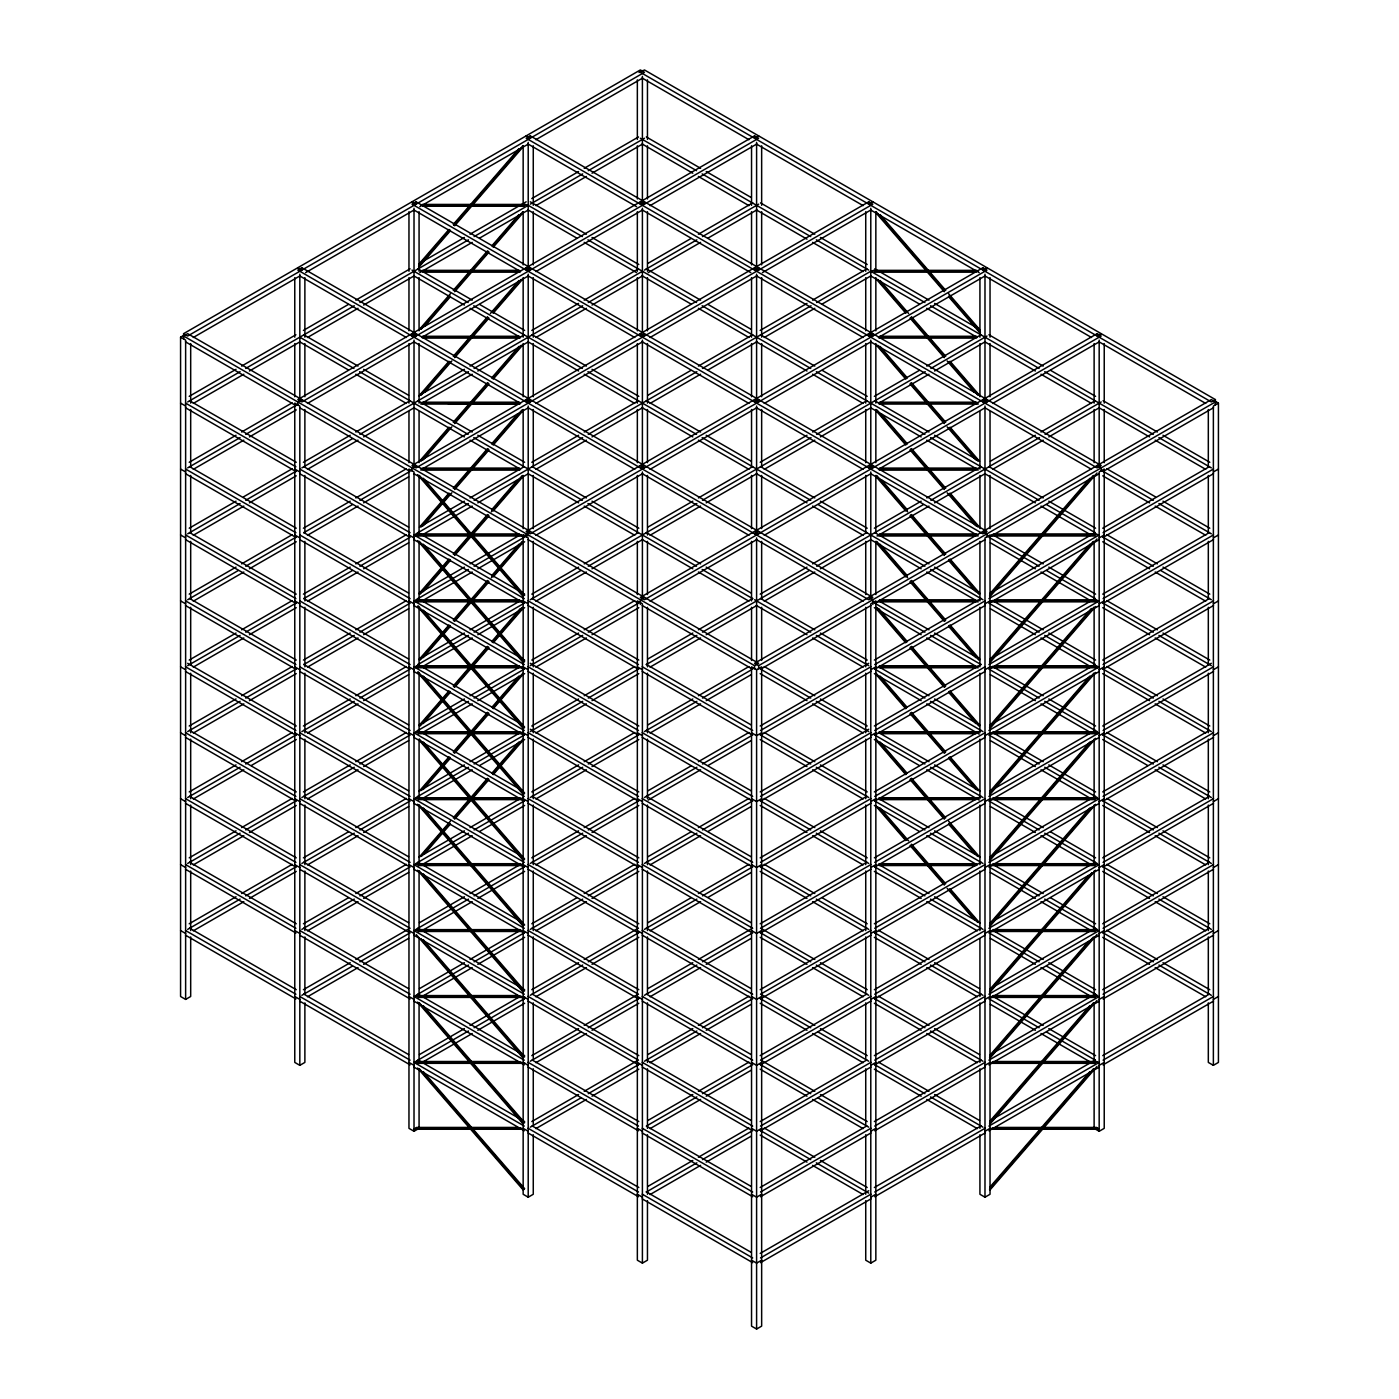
<?xml version="1.0" encoding="UTF-8"?>
<svg xmlns="http://www.w3.org/2000/svg" width="1399" height="1399" viewBox="0 0 1399 1399"><rect width="100%" height="100%" fill="white"/><g stroke="black" fill="none" stroke-linecap="round" stroke-linejoin="round"><path stroke-width="1.5" d="M419.018 264.009L448.992 229.401M453.276 224.452L518.942 148.644M420.889 263.117L449.429 230.153M453.713 225.222L517.945 151.04M418.563 266.23L449.971 229.961M454.255 225.029L522.771 145.898M419.018 266.982L450.408 230.73M454.692 225.781L523.209 146.668M419.018 329.937L450.426 293.685M453.276 290.38L487.534 250.823M491.818 245.892L518.942 214.572M420.889 329.045L449.429 296.081M455.147 289.488L486.555 253.236M493.69 245L519.379 215.324M421.431 328.852L449.971 295.888M454.255 290.957L488.513 251.4M492.798 246.451L522.771 211.844M424.719 326.317L450.408 296.658M454.692 291.709L488.951 252.152M493.235 247.203L523.209 212.596M419.018 395.865L448.992 361.257M453.276 356.308L487.534 316.751M490.384 313.463L518.942 280.5M420.889 394.99L448.012 363.67M455.147 355.433L487.971 317.521M492.256 312.572L519.379 281.251M421.431 394.78L449.971 361.816M454.255 356.885L487.079 318.972M492.798 312.379L521.337 279.415M424.719 392.245L451.842 360.942M454.692 357.637L488.951 318.08M493.235 313.131L523.209 278.523M420.452 460.149L448.992 427.185M453.276 422.236L487.534 382.679M491.818 377.747L518.942 346.427M420.889 460.918L448.012 429.598M455.147 421.361L469.417 404.871M472.267 401.583L487.971 383.448M492.256 378.499L520.795 345.536M421.431 460.726L449.971 427.762M454.255 422.813L488.513 383.256M492.798 378.307L521.337 345.343M423.285 459.834L451.842 426.87M454.692 423.565L488.951 384.008M493.235 379.059L523.209 344.451M420.452 526.076L448.992 493.113M453.276 488.181L487.534 448.624M491.818 443.675L517.508 413.999M420.889 526.846L449.429 493.882M455.147 487.289L487.971 449.376M492.256 444.427L522.229 409.82M421.431 526.654L449.971 493.69M454.255 488.741L488.513 449.184M492.798 444.235L521.337 411.271M423.285 525.762L451.842 492.798M454.692 489.493L488.951 449.936M493.235 444.987L523.209 410.379M419.018 593.666L448.992 559.04M453.276 554.109L487.534 514.552M491.818 509.603L517.508 479.927M420.889 592.774L449.429 559.81M455.147 553.217L469.417 536.726M472.267 533.439L487.971 515.304M492.256 510.355L522.229 475.747M419.997 594.225L449.971 559.617M454.255 554.669L488.513 515.112M491.364 511.807L522.771 475.555M423.285 591.69L450.408 560.369M454.692 555.42L488.951 515.864M493.235 510.932L523.209 476.307M419.018 659.594L448.992 624.968M453.276 620.037L487.534 580.48M491.818 575.531L518.942 544.211M420.889 658.702L449.429 625.738M453.713 620.789L469.417 602.654M472.267 599.367L486.555 582.876M492.256 576.283L522.229 541.675M419.997 660.153L449.971 625.545M454.255 620.596L488.513 581.04M491.364 577.752L522.771 541.483M423.285 657.617L450.408 626.297M454.692 621.348L488.951 581.792M493.235 576.86L523.209 542.235M419.018 725.521L448.992 690.914M453.276 685.965L487.534 646.408M491.818 641.459L520.358 608.495M420.889 724.63L449.429 691.666M453.713 686.717L469.417 668.582M472.267 665.294L486.555 648.804M492.256 642.211L516.528 614.196M519.379 610.908L522.229 607.603M419.997 726.081L449.971 691.473M454.255 686.524L488.513 646.968M492.798 642.019L522.771 607.411M423.285 723.545L450.408 692.225M454.692 687.276L488.951 647.72M493.235 642.788L523.209 608.163M419.018 791.449L448.992 756.842M453.276 751.893L487.534 712.336M491.818 707.387L518.942 676.067M420.889 790.557L449.429 757.593M453.713 752.645L469.417 734.51M472.267 731.222L486.555 714.732M493.69 706.495L517.945 678.48M421.431 790.365L449.971 757.401M454.255 752.452L488.513 712.895M492.798 707.946L522.771 673.339M423.285 789.473L450.408 758.153M454.692 753.222L488.951 713.665M493.235 708.716L523.209 674.091M419.018 857.377L450.426 821.108M453.276 817.82L487.534 778.264M491.818 773.315L518.942 741.995M420.889 856.485L449.429 823.521M455.147 816.929L486.555 780.677M493.69 772.423L519.379 742.764M421.431 856.293L449.971 823.329M454.255 818.38L488.513 778.823M492.798 773.892L522.771 739.267M424.719 853.757L450.408 824.081M454.692 819.149L488.951 779.593M493.235 774.644L523.209 740.036M989.985 593.648L1089.908 478.283M991.856 592.774L1093.196 475.747M989.53 595.869L1093.738 475.555M989.967 596.621L1097.026 473.002M989.985 659.576L1089.908 544.211M991.856 658.702L1093.196 541.675M989.53 661.797L1093.738 541.483M989.967 662.549L1097.026 538.947M989.985 725.521L1091.325 608.495M991.856 724.63L1087.478 614.196M989.53 727.725L1093.738 607.411M989.967 728.477L1095.592 606.519M989.985 791.449L1089.908 676.067M991.856 790.557L1088.912 678.48M989.53 793.653L1093.738 673.339M989.967 794.422L1095.592 672.447M989.985 857.377L1089.908 741.995M991.856 856.485L1090.346 742.747M989.53 859.581L1092.304 740.91M989.967 860.35L1095.592 738.375M989.985 923.305L1089.908 807.923M991.856 922.413L1090.346 808.692M989.53 925.508L1092.304 806.838M989.967 926.278L1095.592 804.303M989.985 989.233L1088.474 875.512M991.856 988.341L1091.762 872.959M989.53 991.436L1092.304 872.766M989.967 992.206L1095.592 870.23M989.985 1055.161L1088.474 941.44M991.856 1054.269L1093.196 937.243M989.53 1057.382L1092.304 938.694M989.967 1058.134L1097.026 934.515M989.985 1121.089L1089.908 1005.706M991.856 1120.197L1093.196 1003.17M989.53 1123.31L1093.738 1002.978M989.967 1124.062L1097.026 1000.442M989.985 1187.017L1089.908 1071.651M991.856 1186.125L1087.478 1075.691M1090.346 1072.403L1093.196 1069.098M989.53 1189.237L1093.738 1068.906M989.967 1189.989L1097.026 1066.37M183.601 333.662L640.357 69.95L644.449 72.311L187.676 336.022L183.601 333.662L183.601 339.153M190.684 936.945L190.684 996.49L185.63 999.411L180.576 996.49L180.576 337.194L183.951 335.253M639.028 72.503L642.403 70.562M193.289 337.491L299.998 275.883M305.612 272.63L414.191 209.955M419.805 206.702L528.385 144.027M535.869 139.708L642.578 78.099M189.215 396.354L236.011 369.336M241.625 366.083L295.923 334.746M303.408 330.426L348.334 304.475M355.818 300.155L410.099 268.818M419.473 263.414L464.398 237.48M470.012 234.228L526.164 201.806M531.795 198.571L578.591 171.552M584.205 168.3L638.486 136.962M187.676 401.95L240.086 371.679M245.699 368.444L354.279 305.751M359.893 302.516L468.473 239.824M474.086 236.588L528.385 205.251M530.256 204.167L582.666 173.896M588.279 170.661L644.449 138.239M193.289 403.419L243.828 374.233M249.442 370.997L299.998 341.811M307.483 337.491L358.022 308.305M363.635 305.069L414.191 275.883M419.805 272.63L472.215 242.377M479.7 238.057L528.385 209.955M535.869 205.636L586.408 176.449M592.022 173.214L642.578 144.027M189.215 462.282L236.011 435.264M241.625 432.011L292.164 402.842M301.869 399.589L297.795 401.95L297.795 405.08M411.988 336.022L416.063 333.662M526.164 270.094L530.256 267.734M640.357 204.167L644.449 201.806M754.551 138.239L758.643 135.878M187.676 467.878L240.086 437.607M245.699 434.372L296.256 405.185M193.289 469.347L243.828 440.16M249.442 436.925L296.256 409.907M307.483 403.419L414.191 341.811M421.676 337.491L528.385 275.883M535.869 271.563L642.578 209.955M650.063 205.636L756.772 144.027M189.215 528.21L236.011 501.192M243.496 496.872L292.164 468.77M303.408 462.282L350.205 435.264M355.818 432.011L410.099 400.674M419.473 395.27L464.398 369.336M470.012 366.083L524.293 334.746M531.795 330.426L578.591 303.408M584.205 300.155L638.486 268.818M647.859 263.414L690.914 238.547M698.398 234.228L752.679 202.89M187.676 533.806L240.086 503.535M245.699 500.3L296.256 471.113M301.869 467.878L352.408 438.691M359.893 434.372L468.473 371.679M474.086 368.444L582.666 305.751M588.279 302.516L642.578 271.179M644.449 270.094L696.859 239.824M702.473 236.588L758.643 204.167M193.289 535.275L243.828 506.088M249.442 502.853L296.256 475.835M307.483 469.347L358.022 440.16M363.635 436.925L414.191 407.739M421.676 403.419L472.215 374.233M477.828 370.997L528.385 341.811M535.869 337.491L586.408 308.305M592.022 305.069L642.578 275.883M648.192 272.63L700.602 242.377M708.086 238.057L756.772 209.955M189.215 594.138L236.011 567.12M241.625 563.884L292.164 534.698M303.408 528.21L350.205 501.192M355.818 497.939L406.357 468.77M416.063 465.517L411.988 467.878L411.988 471.008M526.164 401.95L530.256 399.589M640.357 336.022L644.449 333.662M754.551 270.094L758.643 267.734M868.744 204.167L872.836 201.806M187.676 599.734L238.215 570.547M245.699 566.228L296.256 537.041M303.74 532.722L352.408 504.619M359.893 500.3L408.578 472.197M193.289 601.203L243.828 572.016M249.442 568.781L296.256 541.763M307.483 535.275L358.022 506.088M363.635 502.853L408.578 476.902M421.676 469.347L528.385 407.739M535.869 403.419L642.578 341.811M650.063 337.491L756.772 275.883M762.385 272.63L870.947 209.955M189.215 660.066L236.011 633.048M241.625 629.812L292.164 600.626M303.408 594.138L350.205 567.12M355.818 563.867L406.357 534.698M419.473 527.126L464.398 501.192M470.012 497.939L524.293 466.601M531.795 462.282L578.591 435.264M584.205 432.029L638.486 400.674M647.859 395.27L690.914 370.403M698.398 366.083L752.679 334.746M760.182 330.426L806.978 303.408M812.592 300.155L866.873 268.818M187.676 665.662L240.086 635.408M245.699 632.156L296.256 602.986M303.74 598.65L352.408 570.547M359.893 566.228L408.578 538.125M416.063 533.806L468.473 503.535M474.086 500.3L582.666 437.607M588.279 434.372L696.859 371.679M702.473 368.444L811.053 305.751M816.666 302.516L870.947 271.179M193.289 667.131L243.828 637.944M249.442 634.709L296.256 607.691M307.483 601.203L358.022 572.016M363.635 568.781L408.578 542.847M421.676 535.275L472.215 506.088M477.828 502.853L528.385 473.666M535.869 469.347L586.408 440.16M592.022 436.925L642.578 407.739M650.063 403.419L700.602 374.233M708.086 369.913L756.772 341.811M764.256 337.491L814.795 308.305M822.28 303.985L870.947 275.883M189.215 725.994L236.011 698.975M241.625 695.74L292.164 666.554M303.408 660.066L350.205 633.048M355.818 629.812L406.357 600.626M419.473 593.054L464.398 567.12M470.012 563.867L520.55 534.698M530.256 531.445L526.164 533.806L526.164 536.936M640.357 467.878L644.449 465.517M754.551 401.95L758.643 399.589M868.744 336.022L872.836 333.662M982.937 270.094L987.012 267.734M187.676 731.59L240.086 701.336M245.699 698.084L296.256 668.914M303.74 664.577L354.279 635.408M359.893 632.156L408.578 604.053M416.063 599.734L468.473 569.463M474.086 566.228L524.642 537.041M193.289 733.059L243.828 703.872M249.442 700.637L296.256 673.619M307.483 667.131L358.022 637.944M363.635 634.709L408.578 608.775M421.676 601.203L472.215 572.016M477.828 568.781L524.642 541.763M535.869 535.275L642.578 473.666M650.063 469.347L756.772 407.739M764.256 403.419L870.947 341.811M878.45 337.491L985.141 275.883M189.215 791.921L236.011 764.903M241.625 761.668L292.164 732.481M303.408 725.994L350.205 698.975M355.818 695.74L406.357 666.554M419.473 658.981L464.398 633.048M470.012 629.812L520.55 600.626M531.795 594.138L578.591 567.12M584.205 563.884L638.486 532.529M647.859 527.126L692.785 501.192M698.398 497.939L752.679 466.601M760.182 462.282L806.978 435.264M812.592 432.011L866.873 400.674M874.358 396.354L919.3 370.403M926.785 366.083L981.066 334.746M187.676 797.517L240.086 767.264M245.699 764.011L296.256 734.842M301.869 731.59L354.279 701.336M359.893 698.084L408.578 669.981M417.934 664.577L468.473 635.408M474.086 632.156L524.642 602.969M530.256 599.734L580.795 570.547M588.279 566.228L696.859 503.535M702.473 500.3L811.053 437.607M816.666 434.372L925.246 371.679M930.86 368.444L987.012 336.022M193.289 798.986L243.828 769.817M251.33 765.48L296.256 739.546M307.483 733.059L358.022 703.872M363.635 700.637L408.578 674.703M421.676 667.131L472.215 637.944M477.828 634.709L524.642 607.691M535.869 601.203L586.408 572.016M592.022 568.781L642.578 539.594M650.063 535.275L700.602 506.088M706.215 502.853L756.772 473.666M764.256 469.347L814.795 440.16M820.409 436.925L870.947 407.739M878.45 403.419L928.988 374.233M934.602 370.997L985.141 341.811M189.215 857.849L236.011 830.831M241.625 827.596L292.164 798.409M303.408 791.921L350.205 764.903M355.818 761.668L406.357 732.481M419.473 724.909L464.398 698.975M470.012 695.74L520.55 666.554M531.795 660.066L578.591 633.048M584.205 629.812L634.744 600.626M644.449 597.373L640.357 599.734L640.357 604.438M754.551 533.806L758.643 531.445M868.744 467.878L872.836 465.517M982.937 401.95L987.012 399.589M1097.131 336.022L1101.205 333.662M187.676 863.445L240.086 833.192M245.699 829.939L296.256 800.77M301.869 797.517L354.279 767.264M359.893 764.011L408.578 735.909M416.063 731.59L468.473 701.336M474.086 698.084L524.642 668.914M530.256 665.662L582.666 635.391M588.279 632.156L638.818 602.969M193.289 864.914L243.828 835.745M249.442 832.492L296.256 805.474M307.483 798.986L358.022 769.8M363.635 766.565L408.578 740.631M423.547 731.974L472.215 703.872M477.828 700.637L524.642 673.619M535.869 667.131L586.408 637.944M592.022 634.709L638.818 607.691M650.063 601.203L756.772 539.594M764.256 535.275L870.947 473.666M878.45 469.347L985.141 407.739M992.643 403.419L1099.334 341.811M189.215 923.777L236.011 896.759M241.625 893.524L292.164 864.337M303.408 857.849L348.334 831.915M355.818 827.596L406.357 798.409M419.473 790.837L464.398 764.903M470.012 761.668L520.55 732.481M531.795 725.994L578.591 698.975M584.205 695.74L634.744 666.554M647.859 658.981L692.785 633.048M698.398 629.795L752.679 598.457M760.182 594.138L806.978 567.12M812.592 563.884L866.873 532.529M874.358 528.21L921.172 501.192M926.785 497.939L981.066 466.601M990.422 461.198L1035.365 435.264M1040.978 432.011L1095.26 400.674M187.676 929.373L240.086 899.12M245.699 895.885L296.256 866.698M301.869 863.445L354.279 833.192M359.893 829.939L408.578 801.854M416.063 797.517L468.473 767.264M474.086 764.011L524.642 734.842M530.256 731.59L582.666 701.336M588.279 698.084L638.818 668.897M646.321 664.577L696.859 635.391M702.473 632.156L809.182 570.547M816.666 566.228L923.375 504.619M930.86 500.3L1039.44 437.607M1045.053 434.372L1101.205 401.95M193.289 930.842L243.828 901.673M249.442 898.42L296.256 871.402M307.483 864.914L358.022 835.745M363.635 832.492L408.578 806.558M423.547 797.902L472.215 769.8M479.7 765.48L524.642 739.546M535.869 733.059L586.408 703.872M592.022 700.637L638.818 673.619M650.063 667.131L700.602 637.944M706.215 634.709L756.772 605.522M764.256 601.203L814.795 572.016M820.409 568.781L870.947 539.594M878.45 535.275L928.988 506.088M934.602 502.853L985.141 473.666M992.643 469.347L1043.182 440.16M1048.795 436.925L1099.334 407.739M303.408 923.777L348.334 897.843M355.818 893.524L406.357 864.337M419.473 856.783L464.398 830.831M470.012 827.596L518.679 799.494M531.795 791.921L578.591 764.903M584.205 761.668L634.744 732.481M647.859 724.909L692.785 698.975M698.398 695.74L748.937 666.554M754.551 665.662L758.643 663.301L187.676 333.662L183.601 336.022L754.551 665.662L754.551 668.792M1215.399 399.589L1211.324 401.95L640.357 72.311L644.449 69.95L1215.399 399.589L1215.399 405.08M301.869 929.373L354.279 899.12M359.893 895.885L408.578 867.782M416.063 863.445L468.473 833.192M474.086 829.939L524.642 800.77M530.256 797.517L582.666 767.264M588.279 764.011L638.818 734.842M644.449 731.59L696.859 701.336M702.473 698.084L751.141 669.981M758.643 665.662L1215.399 401.95L1211.324 399.589L754.551 663.301L758.643 665.662L758.643 668.792M756.597 669.754L761.651 666.833L761.651 1326.13L756.597 1329.05L751.543 1326.13L751.543 666.833L756.597 669.754L756.597 1329.05M1218.424 403.122L1213.37 406.042L1213.37 1065.339L1218.424 1062.418L1218.424 403.122L1215.049 401.181M307.483 930.842L358.022 901.673M363.635 898.42L408.578 872.486M423.547 863.83L472.215 835.728M479.7 831.408L524.642 805.474M535.869 798.986L586.408 769.8M592.022 766.565L638.818 739.546M650.063 733.059L700.602 703.872M706.215 700.637L751.141 674.703M760.514 669.282L870.947 605.522M874.707 603.354L985.141 539.594M988.901 537.426L1099.334 473.666M1103.077 471.498L1213.528 407.739M303.408 989.705L350.205 962.687M355.818 959.452L408.228 929.181M419.473 922.71L464.398 896.759M470.012 893.524L518.679 865.421M531.795 857.849L578.591 830.831M584.205 827.596L634.744 798.409M647.859 790.855L690.914 765.987M698.398 761.668L748.937 732.481M760.182 725.994L868.744 663.301M874.358 660.066L981.066 598.457M990.422 593.054L1095.26 532.529M1102.744 528.21L1209.453 466.601M301.869 995.319L352.408 966.132M359.893 961.812L408.578 933.71M416.063 929.373L468.473 899.12M474.086 895.867L524.642 866.698M530.256 863.445L582.666 833.192M588.279 829.939L638.818 800.77M644.449 797.517L696.859 767.264M702.473 764.011L751.141 735.909M760.514 730.505L870.947 666.746M874.707 664.577L985.141 600.818M988.901 598.65L1099.334 534.89M1103.077 532.722L1213.528 468.962M761.651 732.761L756.597 735.682L751.543 732.761M870.79 669.754L875.844 666.833M984.983 603.826L990.037 600.905M1099.177 537.898L1104.231 534.978M1213.37 471.97L1218.424 469.05M307.483 996.77L358.022 967.601M363.635 964.348L408.578 938.414M421.676 930.842L472.215 901.673M477.828 898.42L524.642 871.402M535.869 864.914L586.408 835.728M592.022 832.492L638.818 805.474M648.192 800.071L700.602 769.8M708.086 765.48L751.141 740.631M760.514 735.209L870.947 671.45M874.707 669.282L985.141 605.522M988.901 603.354L1099.334 539.594M1103.077 537.426L1213.528 473.666M419.473 988.638L464.398 962.687M470.012 959.452L520.55 930.265M531.795 923.777L576.72 897.843M584.205 893.524L634.744 864.337M647.859 856.783L690.914 831.915M698.398 827.596L748.937 798.409M760.182 791.921L868.744 729.229M874.358 725.994L981.066 664.385M990.422 658.981L1095.26 598.457M1102.744 594.138L1209.453 532.529M416.063 995.301L468.473 965.048M474.086 961.812L524.642 932.626M530.256 929.373L582.666 899.12M588.279 895.867L638.818 866.698M644.449 863.445L696.859 833.192M702.473 829.939L751.141 801.837M760.514 796.433L870.947 732.674M874.707 730.505L985.141 666.746M988.901 664.577L1099.334 600.818M1103.077 598.65L1213.528 534.89M299.823 1065.339L299.823 406.042L294.769 403.122L294.769 1062.418L299.823 1065.339L304.877 1062.418L304.877 1002.873M761.651 798.689L756.597 801.61L751.543 798.689M870.79 735.682L875.844 732.761M984.983 669.754L990.037 666.833M1099.177 603.826L1104.231 600.905M1213.37 537.898L1218.424 534.978M421.676 996.77L472.215 967.601M477.828 964.348L524.642 937.33M535.869 930.842L586.408 901.673M592.022 898.42L638.818 871.402M650.063 864.914L700.602 835.728M708.086 831.408L751.141 806.558M760.514 801.155L870.947 737.378M874.707 735.227L985.141 671.45M988.901 669.282L1099.334 605.522M1103.077 603.354L1213.528 539.594M419.473 1054.566L464.398 1028.615M470.012 1025.38L518.679 997.277M531.795 989.705L578.591 962.687M584.205 959.452L636.615 929.181M647.859 922.71L690.914 897.843M698.398 893.524L748.937 864.337M760.182 857.849L866.873 796.241M874.358 791.921L981.066 730.313M990.422 724.909L1095.26 664.385M1102.744 660.066L1209.453 598.457M416.063 1061.246L468.473 1030.976M474.086 1027.74L524.642 998.554M530.256 995.301L582.666 965.048M588.279 961.795L638.818 932.626M644.449 929.373L696.859 899.12M702.473 895.867L751.141 867.765M760.514 862.361L870.947 798.602M874.707 796.433L985.141 732.674M988.901 730.505L1099.334 666.746M1103.077 664.577L1213.528 600.818M761.651 864.617L756.597 867.537L751.543 864.617M870.79 801.61L875.844 798.689M984.983 735.682L990.037 732.761M1099.177 669.754L1104.231 666.833M1213.37 603.826L1218.424 600.905M421.676 1062.698L472.215 1033.529M477.828 1030.276L524.642 1003.258M535.869 996.77L586.408 967.601M592.022 964.348L638.818 937.33M650.063 930.842L700.602 901.656M708.086 897.336L751.141 872.486M760.514 867.083L870.947 803.306M874.707 801.155L985.141 737.378M988.901 735.227L1099.334 671.45M1103.077 669.299L1213.528 605.522M531.795 1055.633L578.591 1028.615M584.205 1025.38L636.615 995.109M647.859 988.638L692.785 962.687M698.398 959.452L750.808 929.181M760.182 923.777L866.873 862.169M874.358 857.849L981.066 796.241M990.422 790.837L1095.26 730.313M1102.744 725.994L1211.324 663.301M530.256 1061.229L580.795 1032.06M588.279 1027.74L638.818 998.554M644.449 995.301L696.859 965.048M702.473 961.795L751.141 933.71M760.514 928.289L870.947 864.53M874.707 862.361L985.141 798.602M988.901 796.433L1099.334 732.674M1103.077 730.505L1213.528 666.746M414.017 1131.266L414.017 471.97L408.963 469.05L408.963 1128.346L414.017 1131.266L419.07 1128.346L419.07 1068.801M761.651 930.562L756.597 933.483L751.543 930.562M870.79 867.537L875.844 864.634M984.983 801.61L990.037 798.689M1099.177 735.682L1104.231 732.761M1213.37 669.754L1218.424 666.833M535.869 1062.698L586.408 1033.529M592.022 1030.276L638.818 1003.258M650.063 996.77L700.602 967.601M706.215 964.348L751.141 938.414M760.514 933.011L870.947 869.234M874.707 867.083L985.141 803.306M988.901 801.155L1099.334 737.378M1103.077 735.227L1213.528 671.45M531.795 1121.578L578.591 1094.543M584.205 1091.307L636.615 1061.054M647.859 1054.566L692.785 1028.615M698.398 1025.38L748.937 996.193M760.182 989.705L866.873 928.097M874.358 923.777L981.066 862.169M990.422 856.783L1095.26 796.241M1102.744 791.921L1209.453 730.313M530.256 1127.174L580.795 1097.988M588.279 1093.668L638.818 1064.482M644.449 1061.229L696.859 1030.976M702.473 1027.74L751.141 999.638M760.514 994.234L870.947 930.457M874.707 928.289L985.141 864.53M988.901 862.361L1099.334 798.602M1103.077 796.433L1213.528 732.674M761.651 996.49L756.597 999.411L751.543 996.49M870.79 933.483L875.844 930.562M984.983 867.555L990.037 864.634M1099.177 801.627L1104.231 798.707M1213.37 735.682L1218.424 732.779M535.869 1128.626L586.408 1099.457M592.022 1096.204L638.818 1069.186M650.063 1062.698L700.602 1033.529M706.215 1030.276L751.141 1004.342M760.514 998.938L870.947 935.162M874.707 933.011L985.141 869.234M988.901 867.083L1099.334 803.306M1103.077 801.155L1213.528 737.378M647.859 1120.494L692.785 1094.543M698.398 1091.307L748.937 1062.121M760.182 1055.633L866.873 994.042M874.358 989.705L981.066 928.097M990.422 922.71L1095.26 862.169M1102.744 857.849L1209.453 796.241M696.859 1096.903L646.321 1126.09L751.141 1186.422M702.473 1093.668L751.141 1065.566M760.514 1060.162L870.947 996.385M874.707 994.234L985.141 930.457M988.901 928.306L1099.334 864.53M1103.077 862.379L1213.528 798.602M528.21 1197.194L528.21 537.898L523.156 534.978L523.156 1194.274L528.21 1197.194L533.264 1194.274L533.264 1134.729M761.651 1062.418L756.597 1065.339L751.543 1062.418M870.79 999.411L875.844 996.49M984.983 933.483L990.037 930.562M1099.177 867.555L1104.231 864.634M1213.37 801.627L1218.424 798.707M650.063 1128.626L700.602 1099.457M706.215 1096.204L751.141 1070.27M760.514 1064.866L870.947 1001.089M874.707 998.938L985.141 935.162M988.901 933.011L1099.334 869.234M1103.077 867.083L1213.528 803.306M647.859 1186.422L692.785 1160.471M698.398 1157.235L748.937 1128.049M760.182 1121.578L866.873 1059.97M874.358 1055.633L981.066 994.042M990.422 988.638L1095.26 928.114M1102.744 923.777L1209.453 862.186M646.321 1192.018L696.859 1162.831M702.473 1159.596L751.141 1131.494M760.514 1126.09L870.947 1062.313M874.707 1060.162L985.141 996.385M988.901 994.234L1099.334 930.457M1103.077 928.306L1213.528 864.53M761.651 1128.346L756.597 1131.266L751.543 1128.346M870.79 1065.339L875.844 1062.418M984.983 999.411L990.037 996.49M1099.177 933.483L1104.231 930.562M1213.37 867.555L1218.424 864.634M650.063 1194.554L700.602 1165.384M706.215 1162.132L751.141 1136.198M760.514 1130.794L870.947 1067.035M874.707 1064.866L985.141 1001.107M988.901 998.938L1099.334 935.162M1103.077 933.011L1213.528 869.234M760.182 1187.489L866.873 1125.898M874.358 1121.561L981.066 1059.97M990.422 1054.566L1095.26 994.042M1102.744 989.705L1209.453 928.114M760.514 1192.018L870.947 1128.241M874.707 1126.09L985.141 1062.313M988.901 1060.162L1099.334 996.385M1103.077 994.234L1213.528 930.457M642.403 1263.122L642.403 603.826L637.349 600.905L637.349 1260.202L642.403 1263.122L647.457 1260.202L647.457 1200.657M761.651 1194.274L756.597 1197.194L751.543 1194.274M870.79 1131.266L875.844 1128.346M984.983 1065.339L990.037 1062.418M1099.177 999.411L1104.231 996.49M1213.37 933.483L1218.424 930.562M760.514 1196.722L870.947 1132.963M874.707 1130.794L985.141 1067.035M988.901 1064.866L1099.334 1001.107M1103.077 998.938L1213.528 935.179M760.182 1253.434L868.744 1190.741M874.358 1187.506L981.066 1125.898M990.422 1120.494L1095.26 1059.97M1102.744 1055.633L1209.453 994.042M760.514 1257.946L870.947 1194.169M874.707 1192.018L985.141 1128.241M988.901 1126.09L1099.334 1062.313M1103.077 1060.162L1213.528 996.385M761.651 1260.202L756.597 1263.122L751.543 1260.202M870.79 1197.194L875.844 1194.274M984.983 1131.266L990.037 1128.346M1099.177 1065.339L1104.231 1062.418M1213.37 999.411L1218.424 996.49M760.514 1262.65L870.947 1198.891M874.707 1196.722L985.141 1132.963M988.901 1130.794L1099.334 1067.035M1103.077 1064.866L1213.528 1001.107M870.79 1263.122L875.844 1260.202L875.844 600.905L870.79 603.826L870.79 1263.122L865.736 1260.202L865.736 1200.657M984.983 1197.194L990.037 1194.274L990.037 534.978L984.983 537.898L984.983 1197.194L979.93 1194.274L979.93 1134.729M1099.177 1131.266L1104.231 1128.346L1104.231 469.05L1099.177 471.97L1099.177 1131.266L1094.123 1128.346L1094.123 1068.801M422.358 204.429L525.779 204.429M421.186 204.988L526.758 204.988M424.089 205.688L523.191 205.688M422.9 206.248L524.17 206.248M422.358 270.357L519.326 270.357M873.221 270.357L976.642 270.357M421.186 270.916L520.306 270.916M872.242 270.916L977.814 270.916M422.9 272.175L519.868 272.175M874.83 272.175L976.1 272.175M422.358 336.285L519.326 336.285M879.674 336.285L976.642 336.285M423.337 336.844L520.306 336.844M878.694 336.844L975.663 336.844M422.9 338.103L519.868 338.121M879.132 338.103L976.1 338.103M422.358 402.213L519.326 402.213M879.674 402.213L976.642 402.213M421.186 402.772L520.306 402.772M878.694 402.772L977.814 402.772M447.785 403.472L518.889 403.472M420.749 404.049L519.868 404.049M879.132 404.049L978.251 404.049M422.358 468.14L519.326 468.14M879.674 468.14L976.642 468.14M421.186 468.7L520.306 468.7M878.694 468.7L977.814 468.7M424.089 469.399L518.889 469.399M880.111 469.399L974.911 469.399M420.749 469.977L519.868 469.977M879.132 469.977L978.251 469.977M416.447 534.068L519.326 534.068M879.674 534.068L976.642 534.068M993.325 534.068L1096.746 534.068M415.468 534.628L521.04 534.628M878.694 534.628L977.814 534.628M992.153 534.628L1097.725 534.628M419.035 535.327L524.608 535.327M880.111 535.327L974.911 535.327M990.737 535.327L1094.158 535.327M415.905 535.904L523.628 535.887M876.981 535.904L978.251 535.904M989.565 535.887L1095.137 535.904M416.447 599.996L519.326 599.996M879.674 599.996L974.473 599.996M995.476 599.996L1096.746 599.996M415.468 600.556L521.04 600.556M878.694 600.573L977.814 600.556M992.153 600.556L1097.725 600.556M419.035 601.255L522.457 601.255M880.111 601.255L974.911 601.255M990.737 601.255L1094.158 601.255M415.905 601.832L521.477 601.832M876.981 601.832L978.251 601.832M989.565 601.832L1097.288 601.832M416.447 665.924L519.326 665.924M879.674 665.924L974.473 665.924M995.476 665.924L1096.746 665.924M415.468 666.484L518.889 666.484M878.694 666.501L977.814 666.501M992.153 666.484L1097.725 666.484M419.035 667.183L522.457 667.183M880.111 667.201L974.911 667.201M990.737 667.183L1094.158 667.183M415.905 667.76L521.477 667.76M879.132 667.76L978.251 667.76M989.565 667.76L1097.288 667.76M416.447 731.852L519.868 731.852M879.674 731.852L976.642 731.852M993.325 731.852L1096.746 731.852M415.468 732.411L523.191 732.411M878.694 732.429L977.814 732.429M992.153 732.411L1097.725 732.411M419.035 733.111L522.457 733.111M990.737 733.111L1094.158 733.111M424.089 733.128L518.889 733.128M880.111 733.128L974.911 733.128M418.056 733.688L521.477 733.688M881.283 733.688L976.1 733.688M991.716 733.688L1097.288 733.688M416.447 797.78L519.868 797.78M879.674 797.78L976.642 797.78M993.325 797.78L1096.746 797.78M415.468 798.357L523.191 798.357M878.694 798.357L977.814 798.357M992.153 798.357L1097.725 798.357M418.056 799.616L523.628 799.616M879.132 799.616L976.1 799.616M989.565 799.616L1095.137 799.616M416.447 863.708L519.868 863.708M879.674 863.725L976.642 863.725M993.325 863.708L1096.746 863.708M415.468 864.285L523.191 864.285M992.153 864.285L1097.725 864.285M878.694 864.285L975.663 864.285M418.056 865.544L523.628 865.544M879.132 865.544L976.1 865.544M989.565 865.544L1095.137 865.544M416.447 929.636L519.868 929.636M993.325 929.636L1096.746 929.636M415.468 930.213L521.04 930.213M992.153 930.213L1097.725 930.213M419.035 930.912L520.306 930.912M995.039 930.912L1094.158 930.912M418.056 931.472L523.628 931.472M989.565 931.472L1095.137 931.472M416.447 995.581L517.717 995.563M993.325 995.563L1096.746 995.581M415.468 996.14L521.04 996.14M992.153 996.14L1097.725 996.14M419.035 996.84L524.608 996.84M990.737 996.84L1094.158 996.84M418.056 997.4L523.628 997.4M989.565 997.4L1095.137 997.4M416.447 1061.509L517.717 1061.509M993.325 1061.509L1096.746 1061.509M415.468 1062.068L521.04 1062.068M992.153 1062.068L1097.725 1062.068M419.035 1062.768L524.608 1062.768M990.737 1062.768L1094.158 1062.768M415.905 1063.327L523.628 1063.327M989.565 1063.327L1095.137 1063.327M416.447 1127.437L517.717 1127.437M995.476 1127.437L1096.746 1127.437M415.468 1127.996L521.04 1127.996M992.153 1127.996L1097.725 1127.996M416.885 1128.696L522.457 1128.696M990.737 1128.696L1098.46 1128.696M413.754 1129.255L521.477 1129.255M989.565 1129.255L1097.288 1129.255M642.228 78.099L748.937 139.708M756.422 144.027L863.131 205.636M870.615 209.955L979.195 272.63M984.809 275.883L1091.517 337.491M1099.002 341.811L1205.711 403.419M646.321 136.962L700.602 168.3M706.215 171.552L751.141 197.486M760.514 202.89L814.795 234.228M820.409 237.48L867.205 264.498M874.707 268.818L928.988 300.155M934.602 303.408L979.527 329.342M988.901 334.746L1043.182 366.083M1050.666 370.403L1095.592 396.354M1103.077 400.674L1157.375 432.011M1162.989 435.264L1209.785 462.282M640.357 138.239L696.527 170.661M702.141 173.896L810.721 236.588M816.334 239.824L868.744 270.094M870.615 271.179L924.914 302.516M930.527 305.751L1039.107 368.444M1044.721 371.679L1153.301 434.372M1158.914 437.607L1211.324 467.878M642.228 144.027L692.785 173.214M698.398 176.449L748.937 205.636M756.422 209.955L806.978 239.142M812.592 242.377L863.131 271.563M870.615 275.883L919.3 303.985M926.785 308.305L977.324 337.491M984.809 341.811L1035.365 370.997M1040.978 374.233L1091.517 403.419M1099.002 407.739L1149.558 436.925M1155.172 440.16L1205.711 469.347M1106.836 468.77L1155.504 496.872M1162.989 501.192L1209.785 528.21M526.164 135.878L530.256 138.239M640.357 201.806L644.449 204.167M754.551 267.734L758.643 270.094M868.744 333.662L872.836 336.022M982.937 399.589L987.012 401.95M1097.131 465.517L1101.205 467.878L1101.205 471.008M1102.744 471.113L1153.301 500.3M1158.914 503.535L1211.324 533.806M528.053 144.027L636.615 206.702M642.228 209.955L750.808 272.63M756.422 275.883L863.131 337.491M870.615 341.811L977.324 403.419M984.809 407.739L1091.517 469.347M1102.744 475.835L1149.558 502.853M1155.172 506.088L1205.711 535.275M530.256 201.806L586.408 234.228M592.022 237.48L638.818 264.498M646.321 268.818L700.602 300.155M708.086 304.475L751.141 329.342M760.514 334.746L814.795 366.083M822.28 370.403L867.205 396.354M874.707 400.674L928.988 432.011M934.602 435.264L979.527 461.198M988.901 466.601L1043.182 497.939M1048.795 501.192L1095.592 528.21M1106.836 534.698L1157.375 563.867M1162.989 567.12L1209.785 594.138M528.053 205.251L582.334 236.588M587.947 239.824L696.527 302.516M702.141 305.751L810.721 368.444M816.334 371.679L924.914 434.372M930.527 437.607L1039.107 500.3M1046.592 504.619L1095.26 532.722M1102.744 537.041L1153.301 566.228M1160.785 570.547L1211.324 599.734M528.053 209.955L576.72 238.057M584.205 242.377L636.615 272.63M642.228 275.883L690.914 303.985M698.398 308.305L748.937 337.491M756.422 341.811L806.978 370.997M812.592 374.233L863.131 403.419M870.615 407.739L921.172 436.925M926.785 440.16L977.324 469.347M984.809 473.666L1035.365 502.853M1040.978 506.088L1091.517 535.275M1102.744 541.763L1149.558 568.781M1155.172 572.016L1205.711 601.203M992.643 534.698L1043.182 563.867M1048.795 567.12L1095.592 594.138M1106.836 600.626L1157.375 629.812M1162.989 633.048L1209.785 660.066M411.988 201.806L416.063 204.167M526.164 267.734L530.256 270.094M640.357 333.662L644.449 336.022M754.551 399.589L758.643 401.95M868.744 465.517L872.836 467.878M982.937 531.445L987.012 533.806L987.012 536.936M990.422 538.125L1039.107 566.228M1046.592 570.547L1095.26 598.65M1102.744 602.969L1153.301 632.156M1158.914 635.408L1211.324 665.662M413.859 209.955L520.55 271.563M528.053 275.883L634.744 337.491M642.228 341.811L748.937 403.419M756.422 407.739L863.131 469.347M870.615 473.666L977.324 535.275M990.422 542.829L1035.365 568.781M1040.978 572.016L1091.517 601.203M1102.744 607.691L1149.558 634.709M1155.172 637.944L1205.711 667.131M417.934 268.818L472.215 300.155M479.7 304.475L524.642 330.426M532.127 334.746L586.408 366.083M592.022 369.336L638.818 396.354M646.321 400.674L700.602 432.029M706.215 435.264L751.141 461.198M760.514 466.601L814.795 497.939M820.409 501.192L867.205 528.21M874.707 532.529L928.988 563.867M934.602 567.12L979.527 593.054M992.643 600.626L1043.182 629.812M1048.795 633.048L1095.592 660.066M1106.836 666.554L1157.375 695.74M1162.989 698.975L1209.785 725.994M411.988 270.094L468.14 302.516M473.754 305.751L582.334 368.444M587.947 371.679L696.527 434.372M702.141 437.607L810.721 500.3M818.205 504.619L924.914 566.228M930.527 569.463L982.937 599.734M990.422 604.053L1039.107 632.156M1044.721 635.408L1095.26 664.577M1102.744 668.914L1153.301 698.084M1158.914 701.336L1211.324 731.59M413.859 275.883L464.398 305.069M470.012 308.305L520.55 337.491M528.053 341.811L578.591 370.997M584.205 374.233L634.744 403.419M642.228 407.739L692.785 436.925M698.398 440.16L748.937 469.347M756.422 473.666L806.978 502.853M812.592 506.088L863.131 535.275M870.615 539.594L921.172 568.781M926.785 572.016L977.324 601.203M990.422 608.775L1035.365 634.709M1040.978 637.944L1091.517 667.131M1102.744 673.619L1149.558 700.637M1155.172 703.872L1205.711 733.059M878.45 600.626L928.988 629.812M934.602 633.048L979.527 658.981M992.643 666.554L1043.182 695.74M1048.795 698.975L1095.592 725.994M1106.836 732.481L1157.375 761.668M1162.989 764.903L1209.785 791.921M297.795 267.734L301.869 270.094M411.988 333.662L416.063 336.022M526.164 399.589L530.256 401.95M640.357 465.517L644.449 467.878M754.551 531.445L758.643 533.806M868.744 597.373L872.836 599.734L872.836 604.438M874.358 602.969L924.914 632.156M930.527 635.391L981.066 664.577M990.422 669.981L1039.107 698.084M1044.721 701.336L1097.131 731.59M1102.744 734.842L1153.301 764.011M1158.914 767.264L1211.324 797.517M299.666 275.883L406.357 337.491M413.859 341.811L520.55 403.419M528.053 407.739L634.744 469.347M642.228 473.666L748.937 535.275M756.422 539.594L863.131 601.203M874.358 607.691L921.172 634.709M926.785 637.944L977.324 667.131M990.422 674.703L1035.365 700.637M1040.978 703.872L1089.646 731.974M1102.744 739.546L1147.67 765.48M1155.172 769.8L1205.711 798.986M303.74 334.746L358.022 366.083M363.635 369.336L408.578 395.27M417.934 400.674L472.215 432.011M477.828 435.264L524.642 462.282M532.127 466.601L586.408 497.939M592.022 501.192L638.818 528.21M646.321 532.529L700.602 563.867M706.215 567.12L751.141 593.054M760.514 598.457L814.795 629.812M820.409 633.048L867.205 660.066M878.45 666.554L928.988 695.74M934.602 698.975L979.527 724.909M992.643 732.481L1043.182 761.668M1048.795 764.903L1095.592 791.921M1106.836 798.409L1157.375 827.596M1162.989 830.831L1209.785 857.849M299.666 337.107L353.947 368.444M359.56 371.679L468.14 434.372M473.754 437.607L582.334 500.3M587.947 503.535L696.527 566.228M702.141 569.463L752.679 598.65M754.551 599.734L810.721 632.156M816.334 635.391L868.744 665.662M874.358 668.897L924.914 698.084M930.527 701.336L982.937 731.59M990.422 735.909L1039.107 764.011M1044.721 767.264L1097.131 797.517M1102.744 800.77L1153.301 829.939M1158.914 833.192L1211.324 863.445M299.666 341.811L348.334 369.913M355.818 374.233L406.357 403.419M413.859 407.739L464.398 436.925M470.012 440.16L520.55 469.347M528.053 473.666L578.591 502.853M584.205 506.088L634.744 535.275M642.228 539.594L692.785 568.781M698.398 572.016L748.937 601.203M756.422 605.522L806.978 634.709M812.592 637.944L863.131 667.131M874.358 673.619L921.172 700.637M926.785 703.872L979.195 734.143M990.422 740.631L1035.365 766.565M1040.978 769.8L1089.646 797.902M1102.744 805.474L1149.558 832.492M1155.172 835.745L1205.711 864.914M764.256 666.554L814.795 695.74M820.409 698.975L867.205 725.994M878.45 732.481L928.988 761.668M934.602 764.903L979.527 790.837M994.514 799.494L1043.182 827.596M1050.666 831.915L1095.592 857.849M1106.836 864.337L1157.375 893.524M1162.989 896.759L1209.785 923.777M760.182 668.897L810.721 698.084M816.334 701.336L868.744 731.59M874.358 734.842L924.914 764.011M930.527 767.264L982.937 797.517M990.422 801.837L1039.107 829.939M1044.721 833.192L1097.131 863.445M1102.744 866.698L1153.301 895.885M1158.914 899.12L1211.324 929.373M180.576 337.194L185.63 340.114L185.63 999.411M185.472 341.811L295.923 405.57M299.666 407.739L410.099 471.498M413.859 473.666L524.293 537.426M528.053 539.594L638.486 603.354M642.228 605.522L752.679 669.282M760.182 673.619L806.978 700.637M812.592 703.872L863.131 733.059M874.358 739.546L919.3 765.48M926.785 769.8L979.195 800.071M990.422 806.558L1035.365 832.492M1040.978 835.728L1089.646 863.83M1102.744 871.402L1149.558 898.42M1155.172 901.673L1205.711 930.842M189.547 400.674L296.256 462.282M303.74 466.601L408.578 527.126M417.934 532.529L524.642 594.138M532.127 598.457L638.818 660.066M646.321 664.385L751.141 724.927M764.256 732.481L814.795 761.668M820.409 764.903L867.205 791.921M878.45 798.409L928.988 827.596M934.602 830.831L979.527 856.783M994.514 865.421L1043.182 893.524M1050.666 897.843L1095.592 923.777M1106.836 930.265L1157.375 959.452M1162.989 962.687L1209.785 989.705M185.472 403.034L295.923 466.794M299.666 468.962L410.099 532.722M413.859 534.89L524.293 598.65M528.053 600.818L638.486 664.577M642.228 666.746L752.679 730.505M760.182 734.825L810.721 764.011M816.334 767.264L868.744 797.517M874.358 800.77L924.914 829.939M930.527 833.192L982.937 863.445M990.422 867.782L1039.107 895.867M1044.721 899.12L1097.131 929.373M1102.744 932.626L1153.301 961.812M1158.914 965.048L1211.324 995.319M180.576 403.122L185.63 406.042M294.769 469.05L299.823 471.97M408.963 534.978L414.017 537.898M523.156 600.905L528.21 603.826M637.349 666.833L642.403 669.754M185.472 407.739L295.923 471.498M299.666 473.666L410.099 537.426M413.859 539.594L524.293 603.354M528.053 605.522L638.486 669.282M642.228 671.45L752.679 735.209M760.182 739.546L806.978 766.565M812.592 769.8L863.131 798.986M874.358 805.474L919.3 831.408M926.785 835.728L977.324 864.914M990.422 872.486L1035.365 898.42M1040.978 901.673L1091.517 930.842M1102.744 937.33L1149.558 964.348M1155.172 967.601L1205.711 996.77M189.547 466.601L296.256 528.21M303.74 532.529L408.578 593.054M417.934 598.457L524.642 660.066M530.256 663.301L638.818 725.994M646.321 730.313L751.141 790.855M764.256 798.409L814.795 827.596M820.409 830.831L867.205 857.849M878.45 864.337L928.988 893.524M934.602 896.759L979.527 922.71M994.514 931.349L1043.182 959.452M1048.795 962.687L1095.592 989.705M185.472 468.962L295.923 532.722M299.666 534.89L410.099 598.65M413.859 600.818L524.293 664.577M528.053 666.746L638.486 730.505M642.228 732.674L752.679 796.433M760.182 800.77L810.721 829.939M816.334 833.192L868.744 863.445M874.358 866.698L924.914 895.867M930.527 899.12L982.937 929.373M990.422 933.71L1039.107 961.812M1046.592 966.132L1097.131 995.301M180.576 469.05L185.63 471.97M294.769 534.978L299.823 537.898M408.963 600.905L414.017 603.826M523.156 666.833L528.21 669.754M637.349 732.761L642.403 735.682M1213.37 1065.339L1208.316 1062.418L1208.316 1002.873M185.472 473.666L295.923 537.426M299.666 539.594L410.099 603.354M413.859 605.522L524.293 669.282M528.053 671.45L638.486 735.227M642.228 737.378L752.679 801.155M760.182 805.474L806.978 832.492M812.592 835.728L863.131 864.914M874.358 871.402L921.172 898.42M926.785 901.673L977.324 930.842M990.422 938.414L1035.365 964.348M1040.978 967.601L1091.517 996.77M189.547 532.529L296.256 594.138M303.74 598.457L408.578 658.981M417.934 664.385L522.754 724.909M530.256 729.229L638.818 791.921M646.321 796.241L751.141 856.783M764.256 864.337L814.795 893.524M822.28 897.843L867.205 923.777M878.45 930.265L928.988 959.452M934.602 962.687L979.527 988.638M994.514 997.277L1043.182 1025.38M1048.795 1028.615L1095.592 1055.633M185.472 534.89L295.923 598.65M299.666 600.818L410.099 664.577M413.859 666.746L524.293 730.505M528.053 732.674L638.486 796.433M642.228 798.602L752.679 862.361M760.182 866.698L810.721 895.867M816.334 899.12L868.744 929.373M874.358 932.626L924.914 961.795M930.527 965.048L982.937 995.301M990.422 999.638L1039.107 1027.74M1046.592 1032.06L1095.26 1060.162M180.576 534.978L185.63 537.898M294.769 600.905L299.823 603.826M408.963 666.833L414.017 669.754M523.156 732.761L528.21 735.682M637.349 798.689L642.403 801.61M185.472 539.594L295.923 603.371M299.666 605.522L410.099 669.299M413.859 671.45L524.293 735.227M528.053 737.378L638.486 801.155M642.228 803.306L752.679 867.083M760.182 871.402L806.978 898.42M812.592 901.656L863.131 930.842M874.358 937.33L921.172 964.348M926.785 967.601L977.324 996.77M990.422 1004.342L1035.365 1030.276M1040.978 1033.529L1091.517 1062.698M189.547 598.457L296.256 660.066M303.74 664.385L408.578 724.909M417.934 730.313L522.754 790.855M532.127 796.241L638.818 857.849M646.321 862.169L751.141 922.71M762.385 929.181L814.795 959.452M820.409 962.687L867.205 989.705M878.45 996.193L928.988 1025.38M934.602 1028.615L979.527 1054.566M185.472 600.818L295.923 664.577M299.666 666.746L410.099 730.505M413.859 732.674L524.293 796.433M528.053 798.602L638.486 862.361M642.228 864.53L752.679 928.289M760.182 932.626L810.721 961.795M816.334 965.048L868.744 995.301M874.358 998.554L924.914 1027.74M930.527 1030.976L982.937 1061.229M180.576 600.905L185.63 603.826M294.769 666.833L299.823 669.754M408.963 732.761L414.017 735.682M523.156 798.689L528.21 801.61M637.349 864.634L642.403 867.537M185.472 605.522L295.923 669.299M299.666 671.45L410.099 735.227M413.859 737.378L524.293 801.155M528.053 803.306L638.486 867.083M642.228 869.234L752.679 933.011M760.182 937.33L806.978 964.348M812.592 967.601L863.131 996.77M874.358 1003.258L921.172 1030.276M926.785 1033.529L977.324 1062.698M187.676 663.318L296.256 725.994M303.74 730.313L408.578 790.837M417.934 796.241L522.754 856.783M532.127 862.169L638.818 923.777M646.321 928.097L751.141 988.638M762.385 995.109L814.795 1025.38M820.409 1028.615L867.205 1055.633M878.45 1062.121L928.988 1091.307M934.602 1094.543L979.527 1120.494M185.472 666.746L295.923 730.505M299.666 732.674L410.099 796.433M413.859 798.602L524.293 862.361M528.053 864.53L638.486 928.289M642.228 930.457L752.679 994.234M760.182 998.554L810.721 1027.74M818.205 1032.06L868.744 1061.229M874.358 1064.482L924.914 1093.668M930.527 1096.903L982.937 1127.174M180.576 666.833L185.63 669.754M294.769 732.779L299.823 735.682M408.963 798.707L414.017 801.627M523.156 864.634L528.21 867.555M637.349 930.562L642.403 933.483M185.472 671.45L295.923 735.227M299.666 737.378L410.099 801.155M413.859 803.306L524.293 867.083M528.053 869.234L638.486 933.011M642.228 935.162L752.679 998.938M760.182 1003.258L806.978 1030.276M812.592 1033.529L863.131 1062.698M874.358 1069.186L921.172 1096.204M926.785 1099.457L977.324 1128.626M189.547 730.313L296.256 791.921M303.74 796.241L408.578 856.783M417.934 862.169L522.754 922.71M532.127 928.097L638.818 989.705M646.321 994.042L751.141 1054.566M762.385 1061.037L814.795 1091.307M820.409 1094.543L867.205 1121.561M185.472 732.674L295.923 796.433M299.666 798.602L410.099 862.379M413.859 864.53L524.293 928.306M528.053 930.457L638.486 994.234M642.228 996.385L752.679 1060.162M760.182 1064.482L810.721 1093.668M818.205 1097.988L868.744 1127.174M180.576 732.779L185.63 735.699M294.769 798.707L299.823 801.627M408.963 864.634L414.017 867.555M523.156 930.562L528.21 933.483M637.349 996.49L642.403 999.411M185.472 737.378L295.923 801.155M299.666 803.306L410.099 867.083M413.859 869.234L524.293 933.011M528.053 935.162L638.486 998.938M642.228 1001.089L752.679 1064.866M760.182 1069.186L806.978 1096.204M812.592 1099.457L863.131 1128.626M189.547 796.241L296.256 857.849M303.74 862.186L408.578 922.71M417.934 928.114L524.642 989.705M532.127 994.042L638.818 1055.633M646.321 1059.97L751.141 1120.494M764.256 1128.049L814.795 1157.235M820.409 1160.471L867.205 1187.506M185.472 798.602L295.923 862.379M299.666 864.53L410.099 928.306M413.859 930.457L524.293 994.234M528.053 996.385L638.486 1060.162M642.228 1062.313L752.679 1126.09M760.182 1130.409L810.721 1159.596M816.334 1162.831L868.744 1193.102M180.576 798.707L185.63 801.627M294.769 864.634L299.823 867.555M408.963 930.562L414.017 933.483M523.156 996.49L528.21 999.411M637.349 1062.418L642.403 1065.339M185.472 803.306L295.923 867.083M299.666 869.234L410.099 933.011M413.859 935.162L524.293 998.938M528.053 1001.107L638.486 1064.866M642.228 1067.035L752.679 1130.794M760.182 1135.114L806.978 1162.132M812.592 1165.384L863.131 1194.554M189.547 862.186L296.256 923.777M303.74 928.114L408.578 988.638M417.934 994.042L524.642 1055.633M532.127 1059.97L638.818 1121.561M185.472 864.53L295.923 928.306M299.666 930.457L410.099 994.234M413.859 996.385L524.293 1060.162M528.053 1062.313L638.486 1126.09M642.228 1128.241L752.679 1192.018M180.576 864.634L185.63 867.555M294.769 930.562L299.823 933.483M408.963 996.49L414.017 999.411M523.156 1062.418L528.21 1065.339M637.349 1128.346L642.403 1131.266M185.472 869.251L295.923 933.011M299.666 935.179L410.099 998.938M413.859 1001.107L524.293 1064.866M528.053 1067.035L638.486 1130.794M642.228 1132.963L752.679 1196.722M189.547 928.114L296.256 989.705M303.74 994.042L408.578 1054.566M417.934 1059.97L524.642 1121.578M532.127 1125.898L638.818 1187.506M646.321 1191.826L751.141 1252.35M185.472 930.457L295.923 994.234M299.666 996.385L410.099 1060.162M413.859 1062.313L524.293 1126.09M528.053 1128.241L638.486 1192.018M642.228 1194.169L752.679 1257.946M180.576 930.562L185.63 933.483M294.769 996.49L299.823 999.411M408.963 1062.418L414.017 1065.339M523.156 1128.346L528.21 1131.266M637.349 1194.274L642.403 1197.194M185.472 935.179L295.923 998.938M299.666 1001.107L410.099 1064.866M413.859 1067.035L524.293 1130.794M528.053 1132.963L638.486 1196.722M642.228 1198.891L752.679 1262.65M880.058 214.572L945.724 290.38M948.574 293.685L979.982 329.937M879.621 215.324L943.853 289.488M949.571 296.081L978.111 329.045M876.229 211.844L944.745 290.957M949.029 295.888L980.437 332.158M875.791 212.596L944.308 291.709M948.592 296.658L979.982 332.91M880.058 280.5L908.616 313.463M911.466 316.751L945.724 356.308M950.008 361.257L979.982 395.865M879.621 281.251L906.744 312.572M911.029 317.521L943.853 355.416M950.988 363.67L978.111 394.973M877.663 279.415L906.202 312.379M911.921 318.972L944.745 356.885M949.029 361.816L977.569 394.78M875.791 278.523L905.765 313.131M910.049 318.08L944.308 357.637M947.158 360.942L974.281 392.245M880.058 346.427L907.182 377.747M911.466 382.679L945.724 422.236M950.008 427.185L978.548 460.149M878.205 345.536L906.744 378.499M911.029 383.448L926.733 401.583M929.583 404.871L943.853 421.361M950.988 429.598L978.111 460.918M877.663 345.343L906.202 378.307M910.487 383.256L944.745 422.813M949.029 427.744L977.569 460.726M875.791 344.451L905.765 379.059M910.049 384.008L944.308 423.565M947.158 426.87L975.715 459.834M881.492 413.999L907.182 443.675M911.466 448.607L945.724 488.181M950.008 493.113L978.548 526.076M876.771 409.82L906.744 444.427M911.029 449.376L943.853 487.289M949.571 493.882L978.111 526.846M877.663 411.271L906.202 444.235M910.487 449.184L944.745 488.741M949.029 493.69L977.569 526.654M875.791 410.379L905.765 444.987M910.049 449.936L944.308 489.493M947.158 492.798L975.715 525.762M881.492 479.927L907.182 509.603M911.466 514.552L945.724 554.109M950.008 559.04L979.982 593.666M876.771 475.747L906.744 510.355M911.029 515.304L943.853 553.217M949.571 559.81L978.111 592.774M876.229 475.555L907.636 511.807M910.487 515.112L944.745 554.669M949.029 559.617L979.003 594.225M875.791 476.307L905.765 510.915M910.049 515.864L944.308 555.42M948.592 560.369L975.715 591.69M880.058 544.211L907.182 575.531M911.466 580.48L945.724 620.037M950.008 624.968L979.982 659.594M876.771 541.675L906.744 576.283M912.445 582.876L945.287 620.789M949.571 625.738L978.111 658.702M876.229 541.483L907.636 577.735M910.487 581.04L944.745 620.596M949.029 625.545L979.003 660.153M875.791 542.235L905.765 576.86M910.049 581.792L944.308 621.348M948.592 626.297L975.715 657.617M878.642 608.495L907.182 641.459M911.466 646.408L945.724 685.965M950.008 690.914L979.982 725.521M876.771 607.603L879.621 610.908M882.472 614.196L906.744 642.211M912.445 648.804L945.287 686.717M949.571 691.666L978.111 724.63M876.229 607.411L906.202 642.019M910.487 646.968L944.745 686.524M949.029 691.473L979.003 726.081M875.791 608.163L905.765 642.788M910.049 647.72L944.308 687.276M948.592 692.225L975.715 723.545M880.058 676.067L907.182 707.387M911.466 712.336L945.724 751.893M950.008 756.842L979.982 791.449M881.055 678.48L905.31 706.495M912.445 714.732L945.287 752.645M949.571 757.593L978.111 790.557M876.229 673.339L906.202 707.946M910.487 712.895L944.745 752.452M949.029 757.401L977.569 790.365M875.791 674.091L905.765 708.716M910.049 713.647L944.308 753.222M948.592 758.153L975.715 789.473M880.058 741.995L907.182 773.315M911.466 778.264L945.724 817.82M948.574 821.108L979.982 857.377M879.621 742.764L905.31 772.423M912.445 780.659L943.853 816.929M949.571 823.521L978.111 856.485M876.229 739.267L906.202 773.874M910.487 778.823L944.745 818.38M949.029 823.329L977.569 856.293M875.791 740.036L905.765 774.644M910.049 779.593L944.308 819.149M948.592 824.081L974.281 853.757M880.058 807.923L908.616 840.886M911.466 844.192L945.724 883.748M950.008 888.697L979.982 923.305M879.621 808.692L906.744 840.012M911.029 844.944L943.853 882.856M950.988 891.093L978.111 922.413M877.663 806.856L906.202 839.82M911.921 846.412L944.745 884.308M949.029 889.257L977.569 922.221M875.791 805.964L905.765 840.572M910.049 845.521L944.308 885.077M947.158 888.365L974.281 919.685M423.285 478.283L524.642 595.309M425.716 482.34L522.771 594.418M419.455 475.555L523.663 595.869M417.602 474.663L523.226 596.621M423.285 544.211L524.642 661.237M425.716 548.268L524.205 661.989M419.455 541.483L523.663 661.797M417.602 540.591L523.226 662.549M423.285 610.139L524.642 727.165M425.716 614.196L524.205 727.917M418.039 605.767L523.663 727.725M417.602 606.519L523.226 728.477M423.285 676.067L524.642 793.093M424.282 678.48L524.205 793.845M418.039 671.695L523.663 793.653M417.602 672.447L523.226 794.422M423.285 741.995L524.642 859.021M422.848 742.747L524.205 859.773M419.455 739.267L523.663 859.581M419.018 740.019L523.226 860.35M423.285 807.923L524.642 924.949M424.282 810.336L522.771 924.057M419.455 805.194L523.663 925.508M417.602 804.303L523.226 926.278M423.285 873.85L524.642 990.877M424.282 876.264L522.771 989.985M419.455 871.122L523.663 991.436M417.602 870.23L523.226 992.206M423.285 939.778L524.642 1056.805M424.282 942.192L522.771 1055.913M420.889 938.694L523.663 1057.382M416.168 934.515L523.226 1058.134M423.285 1005.706L524.642 1122.732M425.716 1009.763L522.771 1121.841M419.455 1002.978L523.663 1123.31M417.602 1002.086L523.226 1124.062M423.285 1071.651L524.642 1188.66M425.716 1075.691L524.205 1189.43M419.455 1068.906L523.663 1189.237M417.602 1068.014L523.226 1189.989M527.51 534.628L527.948 535.887M1208.316 409.505L1208.316 466.934M1208.316 475.433L1208.316 532.862M1208.316 541.361L1208.316 598.789M1208.316 607.288L1208.316 664.717M1208.316 673.216L1208.316 732.779M1208.316 739.144L1208.316 798.707M1208.316 805.072L1208.316 864.634M1208.316 871.017L1208.316 930.562M1208.316 936.945L1208.316 994.357M1104.231 343.577L1104.231 403.122M1104.231 409.505L1104.231 462.667M1099.177 340.114L1099.177 465.587M1094.123 343.577L1094.123 403.122M1094.123 409.505L1094.123 462.667M1094.123 475.433L1094.123 532.862M1094.123 541.361L1094.123 600.905M1094.123 607.288L1094.123 666.833M1094.123 673.216L1094.123 732.761M1094.123 739.144L1094.123 798.707M1094.123 805.072L1094.123 864.634M1094.123 871L1094.123 930.562M1094.123 936.945L1094.123 994.357M1094.123 1002.873L1094.123 1060.285M990.037 277.649L990.037 337.194M990.037 343.577L990.037 396.739M990.037 411.638L990.037 466.934M990.037 475.433L990.037 528.595M984.983 274.187L984.983 399.659M984.983 406.042L984.983 531.515M979.93 277.649L979.93 337.194M979.93 343.577L979.93 396.739M979.93 411.638L979.93 469.05M979.93 475.433L979.93 528.595M979.93 541.361L979.93 600.905M979.93 607.288L979.93 666.833M979.93 673.216L979.93 732.761M979.93 739.144L979.93 798.689M979.93 805.072L979.93 864.634M979.93 871L979.93 930.562M979.93 939.061L979.93 996.49M979.93 1002.873L979.93 1062.418M979.93 1068.801L979.93 1128.346M875.844 211.721L875.844 271.266M875.844 277.649L875.844 330.811M875.844 343.577L875.844 403.122M875.844 409.505L875.844 462.684M875.844 475.433L875.844 532.862M875.844 541.361L875.844 594.54M870.79 208.259L870.79 333.731M870.79 340.114L870.79 465.587M870.79 471.97L870.79 597.443M865.736 211.721L865.736 271.266M865.736 277.649L865.736 330.811M865.736 343.577L865.736 403.122M865.736 409.505L865.736 462.684M865.736 475.433L865.736 532.862M865.736 541.361L865.736 594.54M865.736 607.288L865.736 666.833M865.736 673.216L865.736 732.761M865.736 739.144L865.736 798.689M865.736 805.072L865.736 864.634M865.736 871L865.736 930.562M865.736 936.928L865.736 994.357M865.736 1002.873L865.736 1060.285M865.736 1068.801L865.736 1126.212M865.736 1134.729L865.736 1194.274M761.651 145.793L761.651 205.338M761.651 211.721L761.651 264.883M761.651 277.649L761.651 337.194M761.651 343.577L761.651 396.739M761.651 409.505L761.651 466.934M761.651 475.433L761.651 528.612M761.651 541.361L761.651 598.789M761.651 607.288L761.651 660.468M756.597 142.331L756.597 265.688M756.597 274.187L756.597 399.659M756.597 406.042L756.597 531.515M756.597 537.898L756.597 663.371M751.543 145.793L751.543 205.338M751.543 211.721L751.543 264.883M751.543 277.649L751.543 337.194M751.543 343.577L751.543 396.739M751.543 409.505L751.543 466.934M751.543 475.433L751.543 528.612M751.543 541.361L751.543 600.905M751.543 607.288L751.543 660.468M647.457 79.865L647.457 139.41M647.457 145.793L647.457 198.955M647.457 211.721L647.457 271.266M647.457 277.649L647.457 330.811M647.457 343.577L647.457 403.122M647.457 409.505L647.457 462.667M647.457 475.433L647.457 534.978M647.457 541.361L647.457 594.54M647.457 607.288L647.457 666.833M647.457 673.216L647.457 732.761M647.457 739.144L647.457 798.689M647.457 805.072L647.457 864.634M647.457 871L647.457 930.562M647.457 936.928L647.457 994.357M647.457 1002.873L647.457 1062.418M647.457 1068.801L647.457 1128.346M647.457 1134.729L647.457 1194.274M642.403 76.403L642.403 199.76M642.403 208.259L642.403 331.615M642.403 340.114L642.403 465.587M642.403 471.97L642.403 597.443M637.349 79.865L637.349 139.41M637.349 145.793L637.349 198.955M637.349 211.721L637.349 271.266M637.349 277.649L637.349 330.811M637.349 343.577L637.349 403.122M637.349 409.505L637.349 462.684M637.349 475.433L637.349 532.862M637.349 541.361L637.349 594.54M533.264 145.793L533.264 205.338M533.264 211.721L533.264 264.883M533.264 277.649L533.264 337.194M533.264 343.577L533.264 396.739M533.264 409.505L533.264 466.934M533.264 475.433L533.264 528.612M533.264 541.361L533.264 598.789M533.264 607.288L533.264 666.833M533.264 673.216L533.264 732.761M533.264 739.144L533.264 798.689M533.264 805.072L533.264 864.634M533.264 871L533.264 930.562M533.264 936.945L533.264 994.357M533.264 1002.873L533.264 1060.285M533.264 1068.801L533.264 1126.212M528.21 142.331L528.21 265.688M528.21 274.187L528.21 399.659M528.21 406.042L528.21 531.515M523.156 145.793L523.156 205.338M523.156 211.721L523.156 264.883M523.156 277.649L523.156 337.194M523.156 343.577L523.156 396.739M523.156 409.505L523.156 466.934M523.156 475.433L523.156 528.612M419.07 211.721L419.07 271.266M419.07 277.649L419.07 330.811M419.07 343.577L419.07 403.122M419.07 411.638L419.07 462.667M419.07 475.433L419.07 534.978M419.07 541.361L419.07 600.905M419.07 607.288L419.07 666.833M419.07 673.216L419.07 732.761M419.07 739.144L419.07 798.707M419.07 805.072L419.07 864.634M419.07 871L419.07 930.562M419.07 939.061L419.07 996.49M419.07 1002.873L419.07 1062.418M414.017 208.259L414.017 331.615M414.017 340.114L414.017 465.587M408.963 211.721L408.963 271.266M408.963 277.649L408.963 330.811M408.963 343.577L408.963 403.122M408.963 411.638L408.963 462.667M304.877 277.649L304.877 337.194M304.877 343.577L304.877 396.739M304.877 409.505L304.877 466.934M304.877 475.433L304.877 532.862M304.877 541.361L304.877 600.905M304.877 607.288L304.877 666.833M304.877 673.216L304.877 732.779M304.877 739.144L304.877 798.707M304.877 805.072L304.877 864.634M304.877 871.017L304.877 930.562M304.877 936.945L304.877 994.357M299.823 274.187L299.823 399.659M294.769 277.649L294.769 337.194M294.769 343.577L294.769 396.739M190.684 343.577L190.684 403.122M190.684 409.505L190.684 466.934M190.684 475.433L190.684 532.862M190.684 541.361L190.684 598.789M190.684 607.288L190.684 664.717M190.684 673.216L190.684 732.779M190.684 739.144L190.684 798.707M190.684 805.09L190.684 864.634M190.684 871.017L190.684 930.562M301.869 267.734L297.795 270.094L868.744 599.734L872.836 597.373L301.869 267.734M416.063 201.806L411.988 204.167L982.937 533.806L987.012 531.445L416.063 201.806M530.256 135.878L526.164 138.239L1097.131 467.878L1101.205 465.517L530.256 135.878M754.551 135.878L297.795 399.589L301.869 401.95L758.643 138.239L754.551 135.878M868.744 201.806L411.988 465.517L416.063 467.878L872.836 204.167L868.744 201.806M982.937 267.734L526.164 531.445L530.256 533.806L987.012 270.094L982.937 267.734M1097.131 333.662L640.357 597.373L644.449 599.734L1101.205 336.022L1097.131 333.662"/></g></svg>
